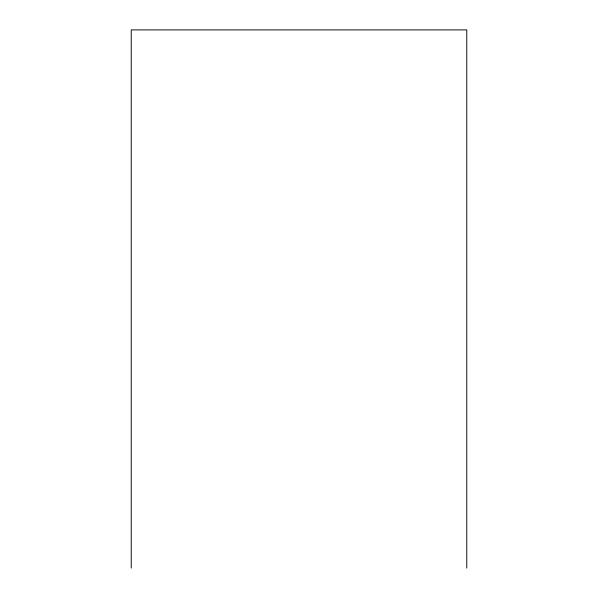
<?xml version="1.0" encoding="UTF-8"?>
<svg xmlns="http://www.w3.org/2000/svg" width="598" height="598" viewBox="0 0 598 598"><rect width="100%" height="100%" fill="white"/><g stroke="black" fill="none" stroke-linecap="round" stroke-linejoin="round"><path stroke-width="0.9" d="M466.776 568.1L466.776 29.9L131.224 29.9L131.224 568.1"/></g></svg>
